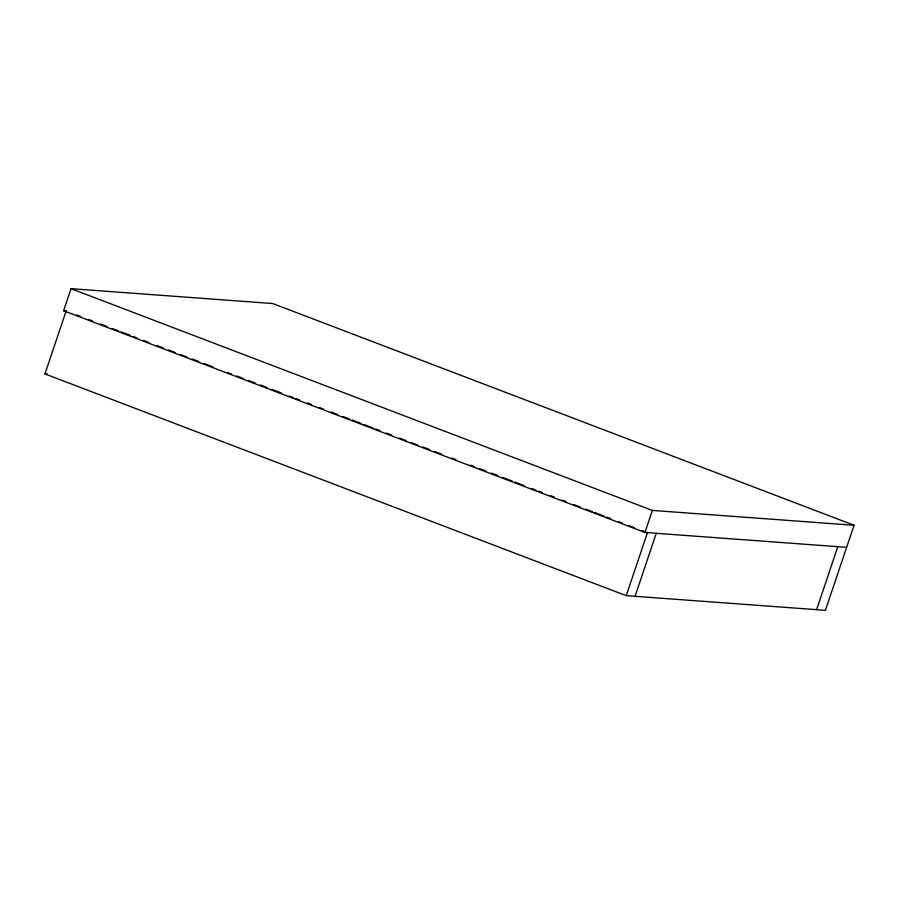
<?xml version="1.0" encoding="UTF-8"?>
<svg xmlns="http://www.w3.org/2000/svg" width="899" height="899" viewBox="0 0 899 899"><rect width="100%" height="100%" fill="white"/><g stroke="black" fill="none" stroke-linecap="round" stroke-linejoin="round"><path stroke-width="1.35" d="M846.633 547.322L644.931 532.466L63.627 310.728L71.055 288.68L272.757 303.536L854.05 525.274L825.428 610.32L626.243 595.655L44.95 373.917L66.155 310.919M644.931 532.466L652.348 510.418L854.05 525.274M626.243 595.655L647.449 532.658L642.201 530.646M635.076 596.307L656.27 533.298M816.607 609.668L837.801 546.671M63.627 310.728L66.436 310.93M44.95 373.917L47.467 374.096M71.055 288.68L652.348 510.418M76.651 314.92L80.584 316.426M88.462 319.426L92.395 320.921M100.272 323.932L106.835 326.427M112.083 328.438L118.634 330.933M121.264 331.933L130.445 335.439M133.074 336.44L137.008 337.945M143.57 340.451L148.818 342.452M156.696 345.452L163.258 347.958M168.506 349.958L175.069 352.464M180.317 354.464L186.868 356.959M192.116 358.971L198.679 361.465M203.927 363.477L213.119 366.972M227.548 372.478L231.493 373.984M236.74 375.984L243.292 378.49M248.551 380.491L255.102 382.996M260.35 384.997L266.913 387.503M272.161 389.503L281.353 392.998M289.22 396.01L293.164 397.504M295.782 398.504L299.715 400.01M307.593 403.01L311.526 404.516M319.403 407.517L323.337 409.023M331.214 412.023L337.777 414.529M343.025 416.529L349.587 419.035M352.206 420.035L361.398 423.541M364.016 424.542L373.209 428.036M375.827 429.037L379.76 430.542M386.323 433.048L391.571 435.049M399.448 438.049L406.011 440.555M411.259 442.555L417.821 445.061M423.069 447.061L429.632 449.567M434.88 451.568L441.431 454.074M451.939 458.074L455.872 459.58M470.301 465.086L474.245 466.581M479.493 468.581L486.056 471.087M491.303 473.088L497.866 475.593M503.114 477.594L512.295 481.1M514.913 482.1L524.106 485.606M531.972 488.607L535.916 490.112M538.535 491.112L542.479 492.607M550.345 495.619L554.29 497.113M562.156 500.114L566.089 501.62M573.967 504.62L580.529 507.126M585.777 509.126L592.34 511.632M594.958 512.632L604.15 516.138M606.769 517.139L610.713 518.633M618.579 521.645L622.513 523.139M629.075 525.645L634.323 527.646"/></g></svg>
